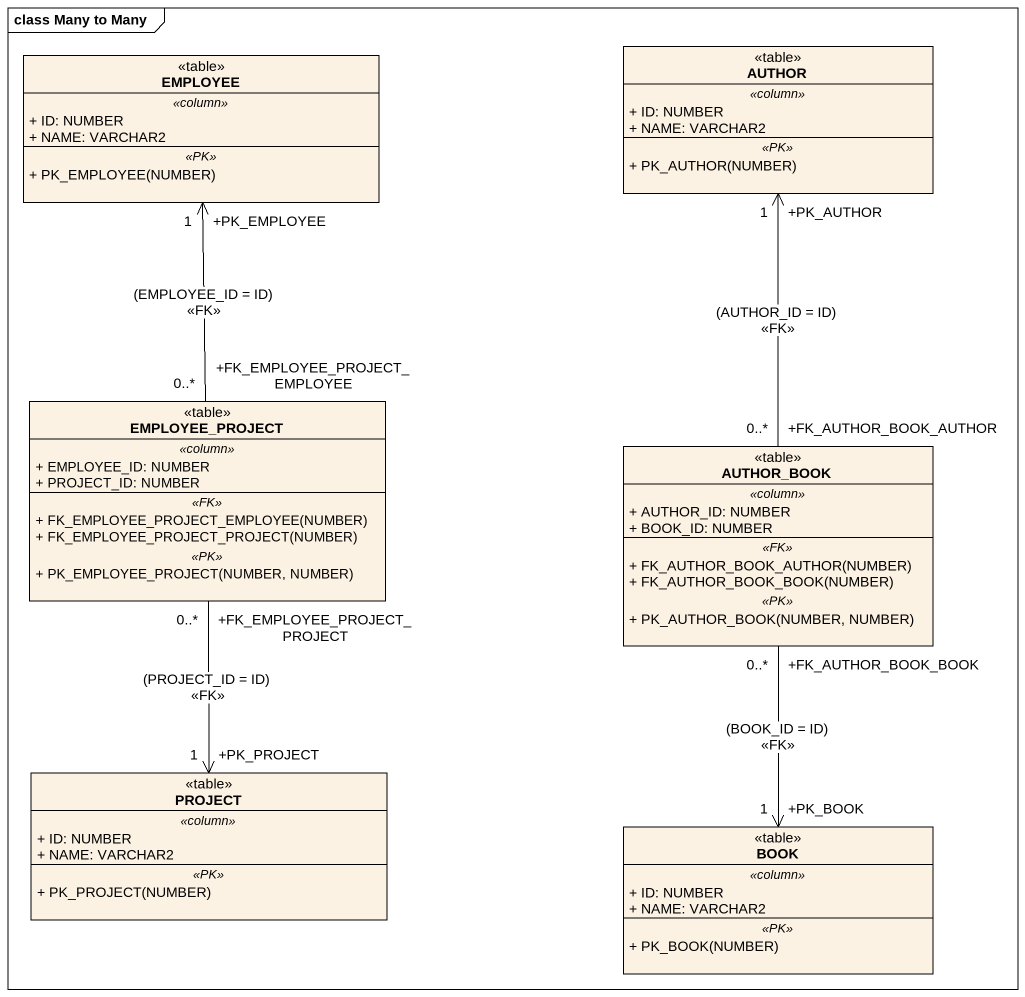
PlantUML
@startuml
mainframe class Many to Many
hide circle
hide empty members
skinparam classAttributeIconSize 0
class EMPLOYEE <<table>> {
  .. <<column>> ..
  + ID: NUMBER
  + NAME: VARCHAR2
  .. <<PK>> ..
  + PK_EMPLOYEE(NUMBER)
}
class AUTHOR <<table>> {
  .. <<column>> ..
  + ID: NUMBER
  + NAME: VARCHAR2
  .. <<PK>> ..
  + PK_AUTHOR(NUMBER)
}
class EMPLOYEE_PROJECT <<table>> {
  .. <<column>> ..
  + EMPLOYEE_ID: NUMBER
  + PROJECT_ID: NUMBER
  .. <<FK>> ..
  + FK_EMPLOYEE_PROJECT_EMPLOYEE(NUMBER)
  + FK_EMPLOYEE_PROJECT_PROJECT(NUMBER)
  .. <<PK>> ..
  + PK_EMPLOYEE_PROJECT(NUMBER, NUMBER)
}
class AUTHOR_BOOK <<table>> {
  .. <<column>> ..
  + AUTHOR_ID: NUMBER
  + BOOK_ID: NUMBER
  .. <<FK>> ..
  + FK_AUTHOR_BOOK_AUTHOR(NUMBER)
  + FK_AUTHOR_BOOK_BOOK(NUMBER)
  .. <<PK>> ..
  + PK_AUTHOR_BOOK(NUMBER, NUMBER)
}
class PROJECT <<table>> {
  .. <<column>> ..
  + ID: NUMBER
  + NAME: VARCHAR2
  .. <<PK>> ..
  + PK_PROJECT(NUMBER)
}
class BOOK <<table>> {
  .. <<column>> ..
  + ID: NUMBER
  + NAME: VARCHAR2
  .. <<PK>> ..
  + PK_BOOK(NUMBER)
}
EMPLOYEE_PROJECT "+FK_EMPLOYEE_PROJECT_EMPLOYEE\n0..*" -up-> "+PK_EMPLOYEE\n1" EMPLOYEE : (EMPLOYEE_ID = ID)\n<<FK>>
EMPLOYEE_PROJECT "+FK_EMPLOYEE_PROJECT_PROJECT\n0..*" --> "+PK_PROJECT\n1" PROJECT : (PROJECT_ID = ID)\n<<FK>>
AUTHOR_BOOK "+FK_AUTHOR_BOOK_AUTHOR\n0..*" -up-> "+PK_AUTHOR\n1" AUTHOR : (AUTHOR_ID = ID)\n<<FK>>
AUTHOR_BOOK "+FK_AUTHOR_BOOK_BOOK\n0..*" --> "+PK_BOOK\n1" BOOK : (BOOK_ID = ID)\n<<FK>>
@enduml
